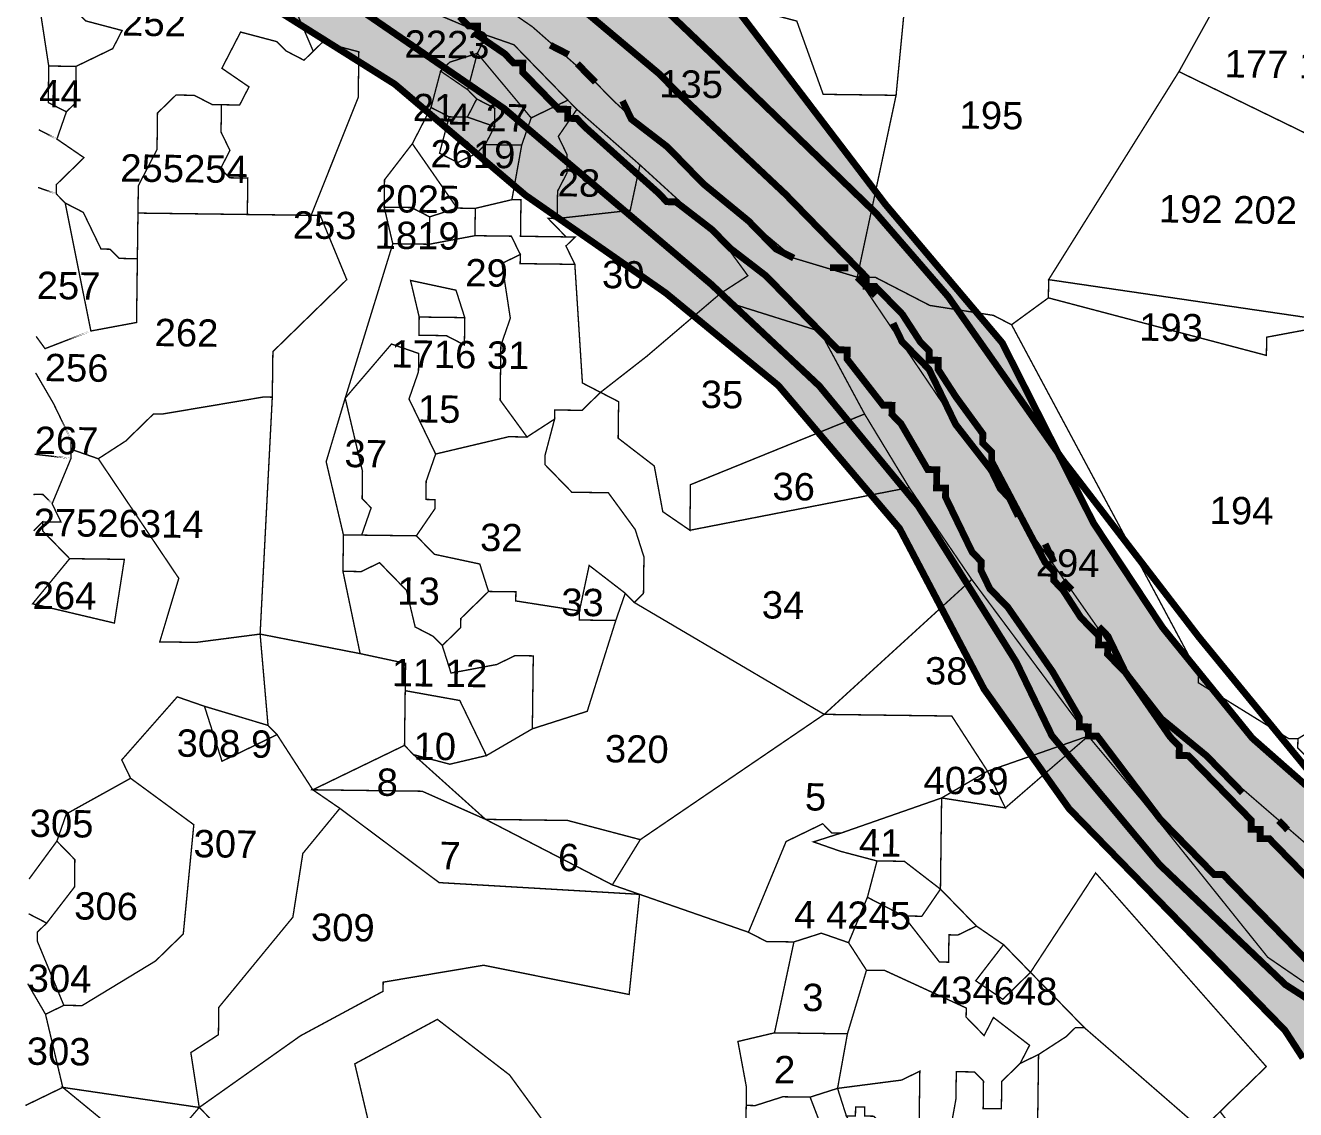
# Model space of a CAD drawing. Header units: metres. Extents: x 259278 to 277237, y 2171369 to 2185379.
# Drawn here: x 264258 to 264811, y 2183566 to 2184037 of the extents above; entities that cross this region are included whole.
import ezdxf

# ---------------------------------------------------------------- set-up
doc = ezdxf.new("R2010")
doc.units = ezdxf.units.M
doc.header["$MEASUREMENT"] = 0
for name, color, linetype in [('CRZ LINE FOR RIVER OR CREEK', 84, 'Continuous'), ('HAZARDS LINE', 1, 'Continuous'), ('HIGH TIDE LINE', 6, 'Continuous'), ('INTERTIDAL ZONE', 5, 'Continuous'), ('INTERTIDAL ZONE @ 1', 5, 'Continuous'), ('NDZ-200M FROM CRZ', 30, 'Continuous'), ('NDZ-200M FROM CRZ @ 1', 30, 'Continuous'), ('SURVEY NO.', 7, 'Continuous'), ('SURVEY PLOT BOUNDARY', 35, 'Continuous'), ('VILLAGE BOUNDARY', 212, 'Continuous')]:
    doc.layers.add(name, color=color, linetype=linetype)
doc.styles.add('PDF Arial', font='arial.ttf')
pattern_1 = [(359.254356, (257896.262, 2170850.366), (7.650617, 7.454035), [3.776483, -11.329448]), (89.254356, (257898.1256, 2170848.4536), (-7.454035, 7.650617), [3.776483, -11.329448])]

msp = doc.modelspace()

# ---------------------------------------------------------------- hatches: boundary and pattern name
at = {"layer": 'INTERTIDAL ZONE @ 1'}
h = msp.add_hatch(dxfattribs=at)
h.set_pattern_fill('CROSS', color=256, scale=1.189443, angle=-0.7456)
h.set_pattern_definition(pattern_1)
h.paths.add_polyline_path([(264380.98, 2184137.23), (264377.07, 2184141.25), (264298.51, 2184197.79), (264294.54, 2184197.84), (264290.63, 2184201.85), (264286.67, 2184201.9), (264267.05, 2184218.02), (264266.28, 2184158.55), (264270.19, 2184154.53), (264274.15, 2184154.48), (264278.07, 2184150.47), (264282.03, 2184150.41), (264281.98, 2184146.45), (264305.61, 2184134.25), (264313.49, 2184130.18), (264317.4, 2184126.16), (264360.64, 2184097.84), (264364.61, 2184097.79), (264368.52, 2184093.77), (264372.48, 2184093.72), (264415.68, 2184061.43), (264419.59, 2184057.42), (264423.55, 2184057.37), (264427.47, 2184053.35), (264447.13, 2184041.2), (264451.04, 2184037.18), (264455.01, 2184037.13), (264454.96, 2184033.16), (264466.75, 2184025.08), (264470.66, 2184021.06), (264474.62, 2184021.01), (264474.57, 2184017.05), (264490.22, 2184000.98), (264494.19, 2184000.93), (264494.13, 2183996.97), (264498.1, 2183996.91), (264502.01, 2183992.9), (264533.36, 2183964.73), (264537.28, 2183960.71), (264541.24, 2183960.66), (264556.94, 2183948.56), (264560.86, 2183944.55), (264564.77, 2183940.53), (264580.47, 2183928.43), (264584.38, 2183924.41), (264588.29, 2183920.4), (264607.86, 2183900.31), (264611.77, 2183896.3), (264615.73, 2183896.25), (264615.68, 2183892.28), (264631.28, 2183872.25), (264635.25, 2183872.2), (264635.19, 2183868.23), (264639.11, 2183864.22), (264650.74, 2183844.24), (264654.71, 2183844.19), (264654.6, 2183836.26), (264658.57, 2183836.21), (264658.51, 2183832.24), (264670.1, 2183808.3), (264674.01, 2183804.28), (264673.96, 2183800.32), (264677.82, 2183792.34), (264681.73, 2183788.32), (264685.64, 2183784.3), (264705.1, 2183756.29), (264716.74, 2183736.31), (264716.69, 2183732.35), (264720.65, 2183732.3), (264720.6, 2183728.33), (264724.56, 2183728.28), (264751.85, 2183692.23), (264767.5, 2183676.17), (264771.41, 2183672.15), (264775.32, 2183668.14), (264779.29, 2183668.08), (264791.03, 2183656.04), (264818.41, 2183627.92), (264822.38, 2183627.87), (264826.29, 2183623.85), (264834.12, 2183615.82), (264838.03, 2183611.8), (264841.99, 2183611.75), (264845.91, 2183607.74), (264849.87, 2183607.68), (264853.78, 2183603.67), (264865.67, 2183603.51), (264865.62, 2183599.55), (264869.59, 2183599.5), (264869.64, 2183603.46), (264873.6, 2183603.41), (264873.65, 2183607.37), (264877.62, 2183607.32), (264877.72, 2183615.25), (264881.74, 2183619.17), (264881.84, 2183627.1), (264877.88, 2183627.15), (264877.93, 2183631.11), (264873.96, 2183631.16), (264870.05, 2183635.18), (264866.14, 2183639.2), (264858.21, 2183639.3), (264830.72, 2183659.48), (264826.76, 2183659.54), (264822.84, 2183663.55), (264818.88, 2183663.6), (264811.05, 2183671.64), (264799.32, 2183683.69), (264795.35, 2183683.74), (264795.4, 2183687.7), (264791.44, 2183687.75), (264791.49, 2183691.72), (264768.02, 2183715.82), (264764.1, 2183719.83), (264760.14, 2183719.89), (264760.19, 2183723.85), (264756.28, 2183727.87), (264736.82, 2183755.88), (264732.91, 2183759.89), (264728.99, 2183763.91), (264729.04, 2183767.88), (264725.08, 2183767.93), (264725.13, 2183771.89), (264721.22, 2183775.91), (264717.31, 2183779.92), (264709.53, 2183791.92), (264705.62, 2183795.94), (264705.67, 2183799.9), (264701.76, 2183803.92), (264678.54, 2183847.84), (264678.59, 2183851.81), (264674.68, 2183855.82), (264674.73, 2183859.79), (264663.05, 2183875.8), (264655.27, 2183887.8), (264655.32, 2183891.77), (264651.36, 2183891.82), (264651.41, 2183895.78), (264647.5, 2183899.8), (264639.73, 2183911.8), (264627.99, 2183923.84), (264624.02, 2183923.9), (264624.08, 2183927.86), (264620.16, 2183931.88), (264588.86, 2183964.01), (264541.86, 2184008.24), (264537.95, 2184012.26), (264534.03, 2184016.27), (264490.89, 2184052.52), (264486.98, 2184056.54), (264487.03, 2184060.51), (264483.07, 2184060.56), (264451.66, 2184084.76), (264447.75, 2184088.78), (264443.84, 2184092.79), (264424.17, 2184104.94), (264420.26, 2184108.96)])
at = {"layer": 'NDZ-200M FROM CRZ @ 1'}
h = msp.add_hatch(dxfattribs=at)
h.set_pattern_fill('CROSS', color=256, scale=1.189443, angle=-0.7456)
h.set_pattern_definition(pattern_1)
h.paths.add_polyline_path([(264502.01, 2183992.9), (264498.1, 2183996.91), (264494.13, 2183996.97), (264494.19, 2184000.93), (264490.22, 2184000.98), (264474.57, 2184017.05), (264474.62, 2184021.01), (264470.66, 2184021.06), (264466.75, 2184025.08), (264454.96, 2184033.16), (264455.01, 2184037.13), (264451.04, 2184037.18), (264447.13, 2184041.2), (264427.47, 2184053.35), (264423.55, 2184057.37), (264419.59, 2184057.42), (264415.68, 2184061.43), (264372.48, 2184093.72), (264368.52, 2184093.77), (264364.61, 2184097.79), (264360.64, 2184097.84), (264317.4, 2184126.16), (264313.49, 2184130.18), (264305.61, 2184134.25), (264281.98, 2184146.45), (264282.03, 2184150.41), (264278.07, 2184150.47), (264274.15, 2184154.48), (264270.19, 2184154.53), (264266.28, 2184158.55), (264265.52, 2184100.64), (264287.2, 2184090.86), (264338.38, 2184062.44), (264419, 2184011.82), (264475.86, 2183963.5), (264536.76, 2183921.07), (264585.8, 2183880.77), (264638.51, 2183818.62), (264675.27, 2183748.75), (264712.26, 2183696.72), (264751.38, 2183656.55), (264774.86, 2183632.45), (264806.16, 2183600.32), (264813.93, 2183588.32), (264832.42, 2183576.53), (264867.24, 2183571.77), (264879.19, 2183575.58), (264893.32, 2183595.22), (264911.6, 2183628.69), (264907.84, 2183644.6), (264898.06, 2183654.64), (264846.83, 2183679.1), (264791.96, 2183727.4), (264752.93, 2183775.5), (264722.92, 2183820.89), (264683.18, 2183899.33), (264632.42, 2183959.48), (264562.13, 2184051.78), (264413.11, 2184168.54), (264267.9, 2184283.64), (264267.05, 2184218.02), (264286.67, 2184201.9), (264290.63, 2184201.85), (264294.54, 2184197.84), (264298.51, 2184197.79), (264377.07, 2184141.25), (264380.98, 2184137.23), (264420.26, 2184108.96), (264424.17, 2184104.94), (264443.84, 2184092.79), (264447.75, 2184088.78), (264451.66, 2184084.76), (264483.07, 2184060.56), (264487.03, 2184060.51), (264486.98, 2184056.54), (264490.89, 2184052.52), (264534.03, 2184016.27), (264537.95, 2184012.26), (264541.86, 2184008.24), (264588.86, 2183964.01), (264620.16, 2183931.88), (264624.08, 2183927.86), (264624.02, 2183923.9), (264627.99, 2183923.84), (264639.73, 2183911.8), (264647.5, 2183899.8), (264651.41, 2183895.78), (264651.36, 2183891.82), (264655.32, 2183891.77), (264655.27, 2183887.8), (264663.05, 2183875.8), (264674.73, 2183859.79), (264674.68, 2183855.82), (264678.59, 2183851.81), (264678.54, 2183847.84), (264701.76, 2183803.92), (264705.67, 2183799.9), (264705.62, 2183795.94), (264709.53, 2183791.92), (264717.31, 2183779.92), (264721.22, 2183775.91), (264725.13, 2183771.89), (264725.08, 2183767.93), (264729.04, 2183767.88), (264728.99, 2183763.91), (264732.91, 2183759.89), (264736.82, 2183755.88), (264756.28, 2183727.87), (264760.19, 2183723.85), (264760.14, 2183719.89), (264764.1, 2183719.83), (264768.02, 2183715.82), (264791.49, 2183691.72), (264791.44, 2183687.75), (264795.4, 2183687.7), (264795.35, 2183683.74), (264799.32, 2183683.69), (264811.05, 2183671.64), (264818.88, 2183663.6), (264822.84, 2183663.55), (264826.76, 2183659.54), (264830.72, 2183659.48), (264858.21, 2183639.3), (264866.14, 2183639.2), (264870.05, 2183635.18), (264873.96, 2183631.16), (264877.93, 2183631.11), (264877.88, 2183627.15), (264881.84, 2183627.1), (264881.74, 2183619.17), (264877.72, 2183615.25), (264877.62, 2183607.32), (264873.65, 2183607.37), (264873.6, 2183603.41), (264869.64, 2183603.46), (264869.59, 2183599.5), (264865.62, 2183599.55), (264865.67, 2183603.51), (264853.78, 2183603.67), (264849.87, 2183607.68), (264845.91, 2183607.74), (264841.99, 2183611.75), (264838.03, 2183611.8), (264834.12, 2183615.82), (264826.29, 2183623.85), (264822.38, 2183627.87), (264818.41, 2183627.92), (264791.03, 2183656.04), (264779.29, 2183668.08), (264775.32, 2183668.14), (264771.41, 2183672.15), (264767.5, 2183676.17), (264751.85, 2183692.23), (264724.56, 2183728.28), (264720.6, 2183728.33), (264720.65, 2183732.3), (264716.69, 2183732.35), (264716.74, 2183736.31), (264705.1, 2183756.29), (264685.64, 2183784.3), (264681.73, 2183788.32), (264677.82, 2183792.34), (264673.96, 2183800.32), (264674.01, 2183804.28), (264670.1, 2183808.3), (264658.51, 2183832.24), (264658.57, 2183836.21), (264654.6, 2183836.26), (264654.71, 2183844.19), (264650.74, 2183844.24), (264639.11, 2183864.22), (264635.19, 2183868.23), (264635.25, 2183872.2), (264631.28, 2183872.25), (264615.68, 2183892.28), (264615.73, 2183896.25), (264611.77, 2183896.3), (264607.86, 2183900.31), (264588.29, 2183920.4), (264584.38, 2183924.41), (264580.47, 2183928.43), (264564.77, 2183940.53), (264560.86, 2183944.55), (264556.94, 2183948.56), (264541.24, 2183960.66), (264537.28, 2183960.71), (264533.36, 2183964.73)])

# ---------------------------------------------------------------- linework, layer by layer
at = {"layer": 'CRZ LINE FOR RIVER OR CREEK', "ltscale": 0.05, "const_width": 2.97}
for points in [[(264267.9, 2184283.64), (264413.11, 2184168.54), (264562.13, 2184051.78), (264632.42, 2183959.48), (264683.18, 2183899.33), (264722.92, 2183820.89), (264752.93, 2183775.5), (264791.96, 2183727.4), (264846.83, 2183679.1)], [(264813.93, 2183588.32), (264806.16, 2183600.32), (264774.86, 2183632.45), (264751.38, 2183656.55), (264712.26, 2183696.72), (264675.27, 2183748.75), (264638.51, 2183818.62), (264585.8, 2183880.77), (264536.76, 2183921.07), (264475.86, 2183963.5), (264419, 2184011.82), (264338.38, 2184062.44), (264287.2, 2184090.86), (264265.52, 2184100.64)]]:
    msp.add_lwpolyline(points, dxfattribs=at)
at = {"layer": 'HAZARDS LINE', "lineweight": 18, "const_width": 2.97}
for points in [[(264831.18, 2183695.17), (264768.74, 2183771.32), (264710.26, 2183847.43), (264659.65, 2183919.47), (264628.4, 2183955.56), (264557.92, 2184023.89), (264503.1, 2184076.16), (264432.36, 2184124.66), (264322.34, 2184201.44), (264267.34, 2184240.32)], [(264265.91, 2184130.44), (264277.7, 2184122.71), (264348.54, 2184082.14), (264466.44, 2184001.29), (264556.63, 2183924.77), (264603.64, 2183880.54), (264646.57, 2183828.43), (264689.3, 2183760.46), (264704.74, 2183728.54), (264751.59, 2183672.41), (264806.42, 2183620.15), (264837.87, 2183599.91)]]:
    msp.add_lwpolyline(points, dxfattribs=at)
at = {"layer": 'HIGH TIDE LINE', "lineweight": 35, "const_width": 2.97}
for points in [[(264818.88, 2183663.6), (264811.05, 2183671.64), (264799.32, 2183683.69), (264795.35, 2183683.74), (264795.4, 2183687.7), (264791.44, 2183687.75), (264791.49, 2183691.72), (264768.02, 2183715.82), (264764.1, 2183719.83), (264760.14, 2183719.89), (264760.19, 2183723.85), (264756.28, 2183727.87), (264736.82, 2183755.88), (264732.91, 2183759.89), (264728.99, 2183763.91), (264729.04, 2183767.88), (264725.08, 2183767.93), (264725.13, 2183771.89), (264721.22, 2183775.91), (264717.31, 2183779.92), (264709.53, 2183791.92), (264705.62, 2183795.94), (264705.67, 2183799.9), (264701.76, 2183803.92), (264678.54, 2183847.84), (264678.59, 2183851.81), (264674.68, 2183855.82), (264674.73, 2183859.79), (264663.05, 2183875.8), (264655.27, 2183887.8), (264655.32, 2183891.77), (264651.36, 2183891.82), (264651.41, 2183895.78), (264647.5, 2183899.8), (264639.73, 2183911.8), (264627.99, 2183923.84), (264624.02, 2183923.9), (264624.08, 2183927.86), (264620.16, 2183931.88), (264588.86, 2183964.01), (264541.86, 2184008.24), (264537.95, 2184012.26), (264534.03, 2184016.27), (264490.89, 2184052.52)], [(264447.13, 2184041.2), (264451.04, 2184037.18), (264455.01, 2184037.13), (264454.96, 2184033.16), (264466.75, 2184025.08), (264470.66, 2184021.06), (264474.62, 2184021.01), (264474.57, 2184017.05), (264490.22, 2184000.98), (264494.19, 2184000.93), (264494.13, 2183996.97), (264498.1, 2183996.91), (264502.01, 2183992.9), (264533.36, 2183964.73), (264537.28, 2183960.71), (264541.24, 2183960.66), (264556.94, 2183948.56), (264560.86, 2183944.55), (264564.77, 2183940.53), (264580.47, 2183928.43), (264584.38, 2183924.41), (264588.29, 2183920.4), (264607.86, 2183900.31), (264611.77, 2183896.3), (264615.73, 2183896.25), (264615.68, 2183892.28), (264631.28, 2183872.25), (264635.25, 2183872.2), (264635.19, 2183868.23), (264639.11, 2183864.22), (264650.74, 2183844.24), (264654.71, 2183844.19), (264654.6, 2183836.26), (264658.57, 2183836.21), (264658.51, 2183832.24), (264670.1, 2183808.3), (264674.01, 2183804.28), (264673.96, 2183800.32), (264677.82, 2183792.34), (264681.73, 2183788.32), (264685.64, 2183784.3), (264705.1, 2183756.29), (264716.74, 2183736.31), (264716.69, 2183732.35), (264720.65, 2183732.3), (264720.6, 2183728.33), (264724.56, 2183728.28), (264751.85, 2183692.23), (264767.5, 2183676.17), (264771.41, 2183672.15), (264775.32, 2183668.14), (264779.29, 2183668.08), (264791.03, 2183656.04), (264818.41, 2183627.92)]]:
    msp.add_lwpolyline(points, dxfattribs=at)
at = {"layer": 'INTERTIDAL ZONE', "const_width": 2.97, "flags": 128}
for points in [[(264818.88, 2183663.6), (264811.05, 2183671.64), (264799.32, 2183683.69), (264795.35, 2183683.74), (264795.4, 2183687.7), (264791.44, 2183687.75), (264791.49, 2183691.72), (264768.02, 2183715.82), (264764.1, 2183719.83), (264760.14, 2183719.89), (264760.19, 2183723.85), (264756.28, 2183727.87), (264736.82, 2183755.88), (264732.91, 2183759.89), (264728.99, 2183763.91), (264729.04, 2183767.88), (264725.08, 2183767.93), (264725.13, 2183771.89), (264721.22, 2183775.91), (264717.31, 2183779.92), (264709.53, 2183791.92), (264705.62, 2183795.94), (264705.67, 2183799.9), (264701.76, 2183803.92), (264678.54, 2183847.84), (264678.59, 2183851.81), (264674.68, 2183855.82), (264674.73, 2183859.79), (264663.05, 2183875.8), (264655.27, 2183887.8), (264655.32, 2183891.77), (264651.36, 2183891.82), (264651.41, 2183895.78), (264647.5, 2183899.8), (264639.73, 2183911.8), (264627.99, 2183923.84), (264624.02, 2183923.9), (264624.08, 2183927.86), (264620.16, 2183931.88), (264588.86, 2183964.01), (264541.86, 2184008.24), (264537.95, 2184012.26), (264534.03, 2184016.27), (264490.89, 2184052.52)], [(264447.13, 2184041.2), (264451.04, 2184037.18), (264455.01, 2184037.13), (264454.96, 2184033.16), (264466.75, 2184025.08), (264470.66, 2184021.06), (264474.62, 2184021.01), (264474.57, 2184017.05), (264490.22, 2184000.98), (264494.19, 2184000.93), (264494.13, 2183996.97), (264498.1, 2183996.91), (264502.01, 2183992.9), (264533.36, 2183964.73), (264537.28, 2183960.71), (264541.24, 2183960.66), (264556.94, 2183948.56), (264560.86, 2183944.55), (264564.77, 2183940.53), (264580.47, 2183928.43), (264584.38, 2183924.41), (264588.29, 2183920.4), (264607.86, 2183900.31), (264611.77, 2183896.3), (264615.73, 2183896.25), (264615.68, 2183892.28), (264631.28, 2183872.25), (264635.25, 2183872.2), (264635.19, 2183868.23), (264639.11, 2183864.22), (264650.74, 2183844.24), (264654.71, 2183844.19), (264654.6, 2183836.26), (264658.57, 2183836.21), (264658.51, 2183832.24), (264670.1, 2183808.3), (264674.01, 2183804.28), (264673.96, 2183800.32), (264677.82, 2183792.34), (264681.73, 2183788.32), (264685.64, 2183784.3), (264705.1, 2183756.29), (264716.74, 2183736.31), (264716.69, 2183732.35), (264720.65, 2183732.3), (264720.6, 2183728.33), (264724.56, 2183728.28), (264751.85, 2183692.23), (264767.5, 2183676.17), (264771.41, 2183672.15), (264775.32, 2183668.14), (264779.29, 2183668.08), (264791.03, 2183656.04), (264818.41, 2183627.92)]]:
    msp.add_lwpolyline(points, dxfattribs=at)
at = {"layer": 'NDZ-200M FROM CRZ', "const_width": 2.97, "flags": 128}
for points in [[(264338.38, 2184062.44), (264419, 2184011.82), (264475.86, 2183963.5), (264536.76, 2183921.07), (264585.8, 2183880.77), (264638.51, 2183818.62), (264675.27, 2183748.75), (264712.26, 2183696.72), (264751.38, 2183656.55), (264774.86, 2183632.45), (264806.16, 2183600.32), (264813.93, 2183588.32)], [(264490.89, 2184052.52), (264534.03, 2184016.27), (264537.95, 2184012.26), (264541.86, 2184008.24), (264588.86, 2183964.01), (264620.16, 2183931.88), (264624.08, 2183927.86), (264624.02, 2183923.9), (264627.99, 2183923.84), (264639.73, 2183911.8), (264647.5, 2183899.8), (264651.41, 2183895.78), (264651.36, 2183891.82), (264655.32, 2183891.77), (264655.27, 2183887.8), (264663.05, 2183875.8), (264674.73, 2183859.79), (264674.68, 2183855.82), (264678.59, 2183851.81), (264678.54, 2183847.84), (264701.76, 2183803.92), (264705.67, 2183799.9), (264705.62, 2183795.94), (264709.53, 2183791.92), (264717.31, 2183779.92), (264721.22, 2183775.91), (264725.13, 2183771.89), (264725.08, 2183767.93), (264729.04, 2183767.88), (264728.99, 2183763.91), (264732.91, 2183759.89), (264736.82, 2183755.88), (264756.28, 2183727.87), (264760.19, 2183723.85), (264760.14, 2183719.89), (264764.1, 2183719.83), (264768.02, 2183715.82), (264791.49, 2183691.72), (264791.44, 2183687.75), (264795.4, 2183687.7), (264795.35, 2183683.74), (264799.32, 2183683.69), (264811.05, 2183671.64), (264818.88, 2183663.6)], [(264846.83, 2183679.1), (264791.96, 2183727.4), (264752.93, 2183775.5), (264722.92, 2183820.89), (264683.18, 2183899.33), (264632.42, 2183959.48), (264562.13, 2184051.78)], [(264818.41, 2183627.92), (264791.03, 2183656.04), (264779.29, 2183668.08), (264775.32, 2183668.14), (264771.41, 2183672.15), (264767.5, 2183676.17), (264751.85, 2183692.23), (264724.56, 2183728.28), (264720.6, 2183728.33), (264720.65, 2183732.3), (264716.69, 2183732.35), (264716.74, 2183736.31), (264705.1, 2183756.29), (264685.64, 2183784.3), (264681.73, 2183788.32), (264677.82, 2183792.34), (264673.96, 2183800.32), (264674.01, 2183804.28), (264670.1, 2183808.3), (264658.51, 2183832.24), (264658.57, 2183836.21), (264654.6, 2183836.26), (264654.71, 2183844.19), (264650.74, 2183844.24), (264639.11, 2183864.22), (264635.19, 2183868.23), (264635.25, 2183872.2), (264631.28, 2183872.25), (264615.68, 2183892.28), (264615.73, 2183896.25), (264611.77, 2183896.3), (264607.86, 2183900.31), (264588.29, 2183920.4), (264584.38, 2183924.41), (264580.47, 2183928.43), (264564.77, 2183940.53), (264560.86, 2183944.55), (264556.94, 2183948.56), (264541.24, 2183960.66), (264537.28, 2183960.71), (264533.36, 2183964.73), (264502.01, 2183992.9), (264498.1, 2183996.91), (264494.13, 2183996.97), (264494.19, 2184000.93), (264490.22, 2184000.98), (264474.57, 2184017.05), (264474.62, 2184021.01), (264470.66, 2184021.06), (264466.75, 2184025.08), (264454.96, 2184033.16), (264455.01, 2184037.13), (264451.04, 2184037.18), (264447.13, 2184041.2)]]:
    msp.add_lwpolyline(points, dxfattribs=at)
at = {"layer": 'SURVEY PLOT BOUNDARY', "lineweight": 18, "const_width": 0.595}
for points in [[(264674.12, 2184117.55), (264673.66, 2184081.87), (264677.62, 2184081.82), (264641.58, 2184054.53), (264637, 2184007), (264605.29, 2184007.42), (264593.81, 2184039.29), (264578, 2184043.46), (264570.54, 2184079.25), (264542.99, 2184095.47), (264570.9, 2184107), (264574.91, 2184110.91), (264674.17, 2184121.52)], [(264637, 2184007), (264620.11, 2183927.91), (264592.47, 2183936.2), (264549.32, 2183972.45), (264514.06, 2184004.64), (264506.23, 2184012.67), (264478.79, 2184036.82), (264467, 2184044.9), (264522.55, 2184048.15), (264487.24, 2184076.36), (264499.18, 2184080.17), (264507.16, 2184084.04), (264542.99, 2184095.47), (264570.54, 2184079.25), (264578, 2184043.46), (264593.81, 2184039.29), (264605.29, 2184007.42)], [(264831.81, 2184048.09), (264847.1, 2184004.27), (264894.77, 2184011.58), (264894.26, 2183971.93), (264854.57, 2183968.48), (264850.76, 2183980.43), (264830.94, 2183980.69), (264827.02, 2183984.7), (264760.04, 2184017.3), (264788.46, 2184068.48), (264812.3, 2184072.13), (264819.97, 2184052.21)], [(264280.33, 2184019.58), (264272.4, 2184019.68), (264268.43, 2184019.73), (264264.78, 2184043.57), (264276.72, 2184047.38), (264284.55, 2184039.35), (264300.35, 2184035.18), (264296.29, 2184027.3)], [(264383.5, 2184026.16), (264387.51, 2184030.08), (264403.32, 2184025.91), (264403.06, 2184006.08), (264382.57, 2183954.8), (264386.53, 2183954.75), (264354.82, 2183955.16), (264355.03, 2183971.02), (264351.06, 2183971.07), (264347.1, 2183971.12), (264343.19, 2183975.14), (264347.25, 2183983.02), (264343.39, 2183991), (264343.55, 2184002.89), (264351.48, 2184002.79), (264355.54, 2184010.67), (264343.75, 2184018.75), (264351.89, 2184034.51), (264367.69, 2184030.33), (264371.61, 2184026.32), (264379.48, 2184022.25)], [(264494.24, 2184004.89), (264478.28, 2183997.17), (264454.85, 2184025.23), (264458.92, 2184033.11), (264470.76, 2184028.99)], [(264478.28, 2183997.17), (264474.16, 2183985.33), (264458.3, 2183985.54), (264462.37, 2183993.41), (264462.47, 2184001.34), (264454.6, 2184005.41), (264450.68, 2184009.43), (264454.85, 2184025.23)], [(264450.68, 2184009.43), (264438.89, 2184017.51), (264442.91, 2184021.42), (264454.85, 2184025.23)], [(264280.33, 2184019.58), (264280.12, 2184003.72), (264276.11, 2183999.8), (264268.23, 2184003.87), (264268.43, 2184019.73), (264272.4, 2184019.68)], [(264450.68, 2184009.43), (264454.6, 2184005.41), (264450.53, 2183997.53), (264442.6, 2183997.64), (264434.72, 2184001.7), (264438.89, 2184017.51)], [(264827.02, 2183984.7), (264814.82, 2183961.07), (264814.72, 2183953.14), (264834.49, 2183948.92), (264830.11, 2183917.25), (264822.08, 2183909.42), (264703.36, 2183926.83), (264760.04, 2184017.3)], [(264343.55, 2184002.89), (264343.39, 2183991), (264347.25, 2183983.02), (264343.19, 2183975.14), (264347.1, 2183971.12), (264351.06, 2183971.07), (264355.03, 2183971.02), (264354.82, 2183955.16), (264307.25, 2183955.78), (264307.41, 2183967.67), (264315.54, 2183983.43), (264315.75, 2183999.29), (264323.78, 2184007.11), (264331.71, 2184007.01), (264339.58, 2184002.94)], [(264462.37, 2183993.41), (264450.53, 2183997.53), (264454.6, 2184005.41), (264462.47, 2184001.34)], [(264498.15, 2184000.88), (264490.07, 2183989.09), (264493.93, 2183981.11), (264493.83, 2183973.18), (264489.76, 2183965.3), (264489.6, 2183953.4), (264485.64, 2183953.46), (264493.46, 2183945.42), (264485.54, 2183945.53), (264481.57, 2183945.58), (264477.61, 2183945.63), (264473.64, 2183945.68), (264473.75, 2183953.61), (264473.85, 2183961.54), (264469.89, 2183961.59), (264474.16, 2183985.33), (264478.28, 2183997.17), (264494.24, 2184004.89)], [(264442.6, 2183997.64), (264438.43, 2183981.83), (264446.31, 2183977.76), (264454.29, 2183981.62), (264458.3, 2183985.54), (264474.16, 2183985.33), (264469.89, 2183961.59), (264453.98, 2183957.83), (264446.05, 2183957.94), (264426.59, 2183985.95), (264434.72, 2184001.7)], [(264525.59, 2183976.73), (264521.37, 2183956.96), (264489.6, 2183953.4), (264489.76, 2183965.3), (264493.83, 2183973.18), (264493.93, 2183981.11), (264490.07, 2183989.09), (264498.15, 2184000.88)], [(264458.3, 2183985.54), (264454.29, 2183981.62), (264446.31, 2183977.76), (264438.43, 2183981.83), (264442.6, 2183997.64), (264450.53, 2183997.53), (264462.37, 2183993.41)], [(264271.99, 2183987.96), (264264.11, 2183992.03)], [(264446.05, 2183957.94), (264434.1, 2183954.13), (264426.23, 2183958.19), (264414.34, 2183958.35), (264414.49, 2183970.24), (264426.59, 2183985.95)], [(264560.55, 2183920.76), (264528.47, 2183893.42), (264508.44, 2183877.81), (264500.57, 2183881.88), (264497.27, 2183933.48), (264493.41, 2183941.46), (264497.43, 2183945.37), (264493.46, 2183945.42), (264485.64, 2183953.46), (264489.6, 2183953.4), (264521.37, 2183956.96), (264525.59, 2183976.73), (264560.86, 2183944.55), (264572.54, 2183928.53)], [(264271.68, 2183964.17), (264263.78, 2183966.92)], [(264286.76, 2183904.49), (264275.59, 2183960.15), (264283.47, 2183956.09), (264291.19, 2183940.12), (264295.15, 2183940.07), (264299.06, 2183936.06), (264303.03, 2183936), (264306.99, 2183935.95), (264306.63, 2183908.2)], [(264453.82, 2183945.94), (264453.98, 2183957.83), (264469.89, 2183961.59), (264473.85, 2183961.54), (264473.75, 2183953.61), (264473.64, 2183945.68), (264477.61, 2183945.63), (264481.57, 2183945.58), (264485.54, 2183945.53), (264493.46, 2183945.42), (264497.43, 2183945.37), (264493.41, 2183941.46), (264497.27, 2183933.48), (264473.49, 2183933.79), (264473.54, 2183937.75), (264469.68, 2183945.73)], [(264434.1, 2183954.13), (264433.95, 2183942.23), (264418.09, 2183942.44), (264414.34, 2183958.35), (264426.23, 2183958.19)], [(264453.82, 2183945.94), (264433.95, 2183942.23), (264434.1, 2183954.13), (264446.05, 2183957.94), (264453.98, 2183957.83)], [(264473.54, 2183937.75), (264465.56, 2183933.89), (264469.21, 2183910.05), (264465.1, 2183898.21), (264464.79, 2183874.42), (264476.47, 2183858.4), (264468.54, 2183858.51), (264436.73, 2183850.99), (264425.14, 2183874.93), (264429.26, 2183886.78), (264429.37, 2183894.71), (264417.53, 2183898.83), (264397.39, 2183875.29), (264418.09, 2183942.44), (264433.95, 2183942.23), (264453.82, 2183945.94), (264469.68, 2183945.73)], [(264508.44, 2183877.81), (264504.43, 2183873.9), (264500.41, 2183869.99), (264488.52, 2183870.14), (264488.47, 2183866.18), (264476.47, 2183858.4), (264464.79, 2183874.42), (264465.1, 2183898.21), (264469.21, 2183910.05), (264465.56, 2183933.89), (264473.54, 2183937.75), (264473.49, 2183933.79), (264497.27, 2183933.48), (264500.57, 2183881.88)], [(264429.57, 2183910.57), (264429.47, 2183902.64), (264441.36, 2183902.48), (264449.24, 2183898.41), (264449.34, 2183906.34), (264449.39, 2183910.31), (264445.58, 2183922.25), (264425.81, 2183926.48)], [(264449.39, 2183910.31), (264429.57, 2183910.57), (264425.81, 2183926.48), (264445.58, 2183922.25)], [(264687.24, 2183907.21), (264768.53, 2183755.47), (264768.48, 2183751.5), (264807.81, 2183727.2), (264811.78, 2183727.14), (264811.72, 2183723.18), (264827.37, 2183707.11), (264835.1, 2183691.15), (264826.91, 2183671.43), (264752.42, 2183735.85), (264682.35, 2183835.9), (264620.11, 2183927.91), (264628.04, 2183927.81), (264651.67, 2183915.61), (264679.37, 2183911.28)], [(264822.08, 2183909.42), (264818.06, 2183905.51), (264798.19, 2183901.8), (264798.09, 2183893.87), (264703.26, 2183918.9), (264703.36, 2183926.83)], [(264623.3, 2183868.39), (264547.57, 2183837.65), (264547.31, 2183817.83), (264535.52, 2183825.91), (264531.82, 2183845.79), (264516.11, 2183857.89), (264516.32, 2183873.75), (264508.44, 2183877.81), (264528.47, 2183893.42), (264560.55, 2183920.76), (264564.46, 2183916.74), (264603.94, 2183904.33)], [(264687.24, 2183907.21), (264703.26, 2183918.9), (264798.09, 2183893.87), (264798.19, 2183901.8), (264818.06, 2183905.51), (264849.47, 2183881.31), (264881.02, 2183869), (264860.58, 2183821.68), (264848.38, 2183798.05), (264855.74, 2183754.33), (264811.78, 2183727.14), (264807.81, 2183727.2), (264768.48, 2183751.5), (264768.53, 2183755.47)], [(264449.39, 2183910.31), (264449.34, 2183906.34), (264449.24, 2183898.41), (264441.36, 2183902.48), (264429.47, 2183902.64), (264429.57, 2183910.57)], [(264286.76, 2183904.49), (264266.84, 2183896.82), (264262.94, 2183902.16), (264266.84, 2183896.82)], [(264436.73, 2183850.99), (264432.61, 2183839.15), (264432.56, 2183835.18), (264432.5, 2183831.22), (264436.47, 2183831.17), (264436.42, 2183827.2), (264428.33, 2183815.41), (264404.55, 2183815.72), (264408.67, 2183827.56), (264404.76, 2183831.58), (264404.91, 2183843.47), (264397.39, 2183875.29), (264417.53, 2183898.83), (264429.37, 2183894.71), (264429.26, 2183886.78), (264425.14, 2183874.93)], [(264278.21, 2183857.02), (264270.49, 2183872.98), (264262.73, 2183886.3), (264270.49, 2183872.98)], [(264547.31, 2183817.83), (264642.71, 2183836.41), (264669.94, 2183796.4), (264605.74, 2183737.76), (264523.11, 2183786.42), (264527.13, 2183790.33), (264527.18, 2183794.3), (264527.23, 2183798.26), (264527.34, 2183806.19), (264523.53, 2183818.14), (264511.84, 2183834.15), (264495.98, 2183834.36), (264488.16, 2183842.39), (264484.25, 2183846.41), (264484.3, 2183850.37), (264488.47, 2183866.18), (264488.52, 2183870.14), (264500.41, 2183869.99), (264504.43, 2183873.9), (264508.44, 2183877.81), (264516.32, 2183873.75), (264516.11, 2183857.89), (264531.82, 2183845.79), (264535.52, 2183825.91)], [(264360.38, 2183772.67), (264332.57, 2183769.07), (264316.72, 2183769.28), (264325.01, 2183796.93), (264290, 2183848.93), (264302, 2183856.71), (264314.04, 2183868.45), (264318.01, 2183868.4), (264361.72, 2183875.76), (264365.68, 2183875.71)], [(264404.55, 2183815.72), (264396.62, 2183815.82), (264389.11, 2183847.64), (264397.39, 2183875.29), (264404.91, 2183843.47), (264404.76, 2183831.58), (264408.67, 2183827.56)], [(264523.11, 2183786.42), (264519.2, 2183790.43), (264503.5, 2183802.54), (264499.28, 2183782.76), (264471.58, 2183787.09), (264471.63, 2183791.05), (264459.74, 2183791.21), (264455.93, 2183803.15), (264436.16, 2183807.38), (264428.33, 2183815.41), (264436.42, 2183827.2), (264436.47, 2183831.17), (264432.5, 2183831.22), (264432.56, 2183835.18), (264432.61, 2183839.15), (264436.73, 2183850.99), (264468.54, 2183858.51), (264476.47, 2183858.4), (264488.47, 2183866.18), (264484.3, 2183850.37), (264484.25, 2183846.41), (264488.16, 2183842.39), (264495.98, 2183834.36), (264511.84, 2183834.15), (264523.53, 2183818.14), (264527.34, 2183806.19), (264527.23, 2183798.26), (264527.18, 2183794.3), (264527.13, 2183790.33)], [(264642.71, 2183836.41), (264547.31, 2183817.83), (264547.57, 2183837.65), (264623.3, 2183868.39)], [(264278.11, 2183849.09), (264262.27, 2183850.88)], [(264269.92, 2183829.37), (264266.01, 2183833.38), (264262.05, 2183833.44), (264266.01, 2183833.38)], [(264428.33, 2183815.41), (264436.16, 2183807.38), (264455.93, 2183803.15), (264459.74, 2183791.21), (264455.72, 2183787.29), (264447.69, 2183779.47), (264447.64, 2183775.5), (264443.62, 2183771.59), (264439.61, 2183767.68), (264435.7, 2183771.69), (264427.82, 2183775.76), (264424.06, 2183791.67), (264412.32, 2183803.72), (264404.34, 2183799.86), (264396.41, 2183799.96), (264396.62, 2183815.82), (264404.55, 2183815.72)], [(264261.43, 2183785.86), (264277.54, 2183805.48), (264301.33, 2183805.17), (264297, 2183777.46)], [(264439.61, 2183767.68), (264443.42, 2183755.73), (264463.29, 2183759.44), (264471.27, 2183763.3), (264479.2, 2183763.2), (264478.79, 2183731.48), (264458.81, 2183719.84), (264447.23, 2183743.79), (264423.49, 2183748.06), (264423.65, 2183759.95), (264403.88, 2183764.18), (264396.41, 2183799.96), (264404.34, 2183799.86), (264412.32, 2183803.72), (264424.06, 2183791.67), (264427.82, 2183775.76), (264435.7, 2183771.69)], [(264515.08, 2183778.59), (264499.23, 2183778.8), (264499.28, 2183782.76), (264503.5, 2183802.54), (264519.2, 2183790.43)], [(264720.6, 2183728.33), (264676.79, 2183713.04), (264661.24, 2183737.03), (264605.74, 2183737.76), (264669.94, 2183796.4)], [(264523.11, 2183786.42), (264605.74, 2183737.76), (264525.74, 2183683.28), (264494.13, 2183691.62), (264458.45, 2183692.09), (264427.1, 2183720.25), (264442.9, 2183716.08), (264458.81, 2183719.84), (264478.79, 2183731.48), (264502.67, 2183739.1), (264515.08, 2183778.59), (264519.2, 2183790.43)], [(264439.61, 2183767.68), (264443.62, 2183771.59), (264447.64, 2183775.5), (264447.69, 2183779.47), (264455.72, 2183787.29), (264459.74, 2183791.21), (264471.63, 2183791.05), (264471.58, 2183787.09), (264499.28, 2183782.76), (264499.23, 2183778.8), (264515.08, 2183778.59), (264502.67, 2183739.1), (264478.79, 2183731.48), (264479.2, 2183763.2), (264471.27, 2183763.3), (264463.29, 2183759.44), (264443.42, 2183755.73)], [(264403.88, 2183764.18), (264423.65, 2183759.95), (264423.49, 2183748.06), (264423.18, 2183724.27), (264383.28, 2183704.96), (264367.74, 2183728.96), (264363.82, 2183732.97), (264360.38, 2183772.67)], [(264336.18, 2183741.27), (264343.8, 2183717.37), (264367.74, 2183728.96), (264383.28, 2183704.96), (264395.07, 2183696.88), (264378.96, 2183677.26), (264374.63, 2183649.56), (264342.4, 2183610.32), (264342.25, 2183598.43), (264330.25, 2183590.65), (264333.91, 2183566.81), (264274.55, 2183575.52), (264267.03, 2183607.34), (264275.01, 2183611.2), (264282.94, 2183611.1), (264314.91, 2183630.51), (264326.96, 2183642.25), (264331.54, 2183689.77), (264304.05, 2183709.96), (264300.19, 2183717.94), (264324.34, 2183745.38)], [(264458.81, 2183719.84), (264442.9, 2183716.08), (264427.1, 2183720.25), (264423.18, 2183724.27), (264423.49, 2183748.06), (264447.23, 2183743.79)], [(264363.82, 2183732.97), (264367.74, 2183728.96), (264343.8, 2183717.37), (264336.18, 2183741.27)], [(264676.79, 2183713.04), (264656.81, 2183701.4), (264613, 2183686.11), (264609.04, 2183686.16), (264605.12, 2183690.18), (264589.16, 2183682.46), (264572.79, 2183643.01), (264525.43, 2183659.49), (264513.59, 2183663.61), (264525.74, 2183683.28), (264605.74, 2183737.76), (264661.24, 2183737.03)], [(264997.67, 2183387.66), (264946.6, 2183424.01), (264895.48, 2183456.4), (264836.53, 2183496.82), (264824.74, 2183504.91), (264820.83, 2183508.93), (264777.95, 2183565), (264798.03, 2183584.57), (264723.79, 2183668.81), (264695.47, 2183625.56), (264683.74, 2183637.6), (264671.95, 2183645.69), (264656.3, 2183661.75), (264656.81, 2183701.4), (264684.51, 2183697.08), (264720.6, 2183728.33), (264744.02, 2183700.27), (264798.65, 2183632.14), (264834.01, 2183607.89), (264849.82, 2183603.72), (265043.6, 2183565.51), (265070.93, 2183533.43), (265053.63, 2183422.62)], [(264720.6, 2183728.33), (264684.51, 2183697.08), (264676.79, 2183713.04)], [(264458.45, 2183692.09), (264430.85, 2183704.34), (264383.28, 2183704.96), (264423.18, 2183724.27), (264427.1, 2183720.25)], [(264684.51, 2183697.08), (264656.81, 2183701.4), (264676.79, 2183713.04)], [(264275.01, 2183611.2), (264263.48, 2183639.11), (264263.53, 2183643.07), (264267.55, 2183646.99), (264279.65, 2183662.69), (264279.75, 2183670.62), (264279.8, 2183674.59), (264271.98, 2183682.62), (264276.1, 2183694.46), (264304.05, 2183709.96), (264331.54, 2183689.77), (264326.96, 2183642.25), (264314.91, 2183630.51), (264282.94, 2183611.1)], [(264458.45, 2183692.09), (264513.59, 2183663.61), (264525.43, 2183659.49), (264438.27, 2183664.59), (264395.07, 2183696.88), (264383.28, 2183704.96), (264430.85, 2183704.34)], [(264656.81, 2183701.4), (264656.3, 2183661.75), (264640.59, 2183673.86), (264628.7, 2183674.01), (264612.9, 2183678.18), (264601.06, 2183682.3), (264613, 2183686.11)], [(264525.43, 2183659.49), (264520.89, 2183615.93), (264457.62, 2183628.65), (264413.91, 2183621.29), (264413.86, 2183617.32), (264377.93, 2183597.96), (264333.91, 2183566.81), (264330.25, 2183590.65), (264342.25, 2183598.43), (264342.4, 2183610.32), (264374.63, 2183649.56), (264378.96, 2183677.26), (264395.07, 2183696.88), (264438.27, 2183664.59)], [(264513.59, 2183663.61), (264458.45, 2183692.09), (264494.13, 2183691.62), (264525.74, 2183683.28)], [(264628.7, 2183674.01), (264624.53, 2183658.2), (264616.34, 2183638.48), (264604.5, 2183642.6), (264592.56, 2183638.79), (264580.67, 2183638.95), (264572.79, 2183643.01), (264589.16, 2183682.46), (264605.12, 2183690.18), (264609.04, 2183686.16), (264613, 2183686.11), (264601.06, 2183682.3), (264612.9, 2183678.18)], [(264656.3, 2183661.75), (264648.21, 2183649.96), (264640.28, 2183650.07), (264624.53, 2183658.2), (264628.7, 2183674.01), (264640.59, 2183673.86)], [(264777.95, 2183565), (264769.92, 2183557.17), (264718.95, 2183601.46), (264695.47, 2183625.56), (264723.79, 2183668.81), (264798.03, 2183584.57)], [(264640.28, 2183650.07), (264648.21, 2183649.96), (264656.3, 2183661.75), (264671.95, 2183645.69), (264663.97, 2183641.83), (264660, 2183641.88), (264659.85, 2183629.98), (264655.88, 2183630.04)], [(264671.95, 2183645.69), (264683.74, 2183637.6), (264671.64, 2183621.9), (264683.43, 2183613.82), (264695.47, 2183625.56), (264718.95, 2183601.46), (264714.98, 2183601.51), (264710.97, 2183597.6), (264698.97, 2183589.82), (264690.99, 2183585.96), (264695.06, 2183593.84), (264679.36, 2183605.94), (264675.29, 2183598.06), (264671.38, 2183602.08), (264667.47, 2183606.09), (264667.52, 2183610.06), (264632.05, 2183626.38), (264624.12, 2183626.48), (264616.34, 2183638.48), (264624.53, 2183658.2), (264640.28, 2183650.07), (264655.88, 2183630.04), (264659.85, 2183629.98), (264660, 2183641.88), (264663.97, 2183641.83)], [(264624.12, 2183626.48), (264615.83, 2183598.83), (264584.12, 2183599.25), (264592.56, 2183638.79), (264604.5, 2183642.6), (264616.34, 2183638.48)], [(264695.47, 2183625.56), (264683.43, 2183613.82), (264671.64, 2183621.9), (264683.74, 2183637.6)], [(264444.13, 2183505.9), (264377.1, 2183534.53), (264409.07, 2183553.94), (264401.56, 2183585.76), (264437.49, 2183605.12), (264468.9, 2183580.92), (264492.27, 2183548.89), (264472.45, 2183549.15), (264440.37, 2183521.81)], [(264698.35, 2183542.24), (264698.97, 2183589.82), (264710.97, 2183597.6), (264714.98, 2183601.51), (264718.95, 2183601.46), (264769.92, 2183557.17), (264797.25, 2183525.09), (264801.22, 2183525.04), (264726, 2183533.95), (264698.3, 2183538.28)], [(264615.83, 2183598.83), (264611.55, 2183575.1), (264599.61, 2183571.29), (264595.65, 2183571.34), (264587.72, 2183571.44), (264575.77, 2183567.63), (264571.81, 2183567.68), (264571.91, 2183575.61), (264568.21, 2183595.49), (264584.12, 2183599.25)], [(264698.35, 2183542.24), (264690.48, 2183546.31), (264674.52, 2183538.59), (264670.71, 2183550.53), (264658.76, 2183546.72), (264663.04, 2183570.46), (264663.19, 2183582.36), (264667.16, 2183582.3), (264671.12, 2183582.25), (264675.03, 2183578.24), (264674.88, 2183566.34), (264682.81, 2183566.24), (264682.86, 2183570.2), (264682.96, 2183578.13), (264690.99, 2183585.96), (264698.97, 2183589.82)], [(264646.97, 2183554.81), (264631.17, 2183558.98), (264627.26, 2183563), (264623.29, 2183563.05), (264623.34, 2183567.01), (264619.38, 2183567.06), (264619.33, 2183563.1), (264615.36, 2183563.15), (264611.55, 2183575.1), (264639.36, 2183578.7), (264647.34, 2183582.56)], [(264333.91, 2183566.81), (264313.78, 2183543.28), (264274.55, 2183575.52)], [(264614.9, 2183527.47), (264610.99, 2183531.48), (264611.04, 2183535.45), (264607.28, 2183551.36), (264599.61, 2183571.29), (264611.55, 2183575.1), (264615.36, 2183563.15), (264627, 2183543.17), (264626.95, 2183539.21)], [(264607.28, 2183551.36), (264595.23, 2183539.62), (264599.04, 2183527.67), (264571.55, 2183547.86), (264571.81, 2183567.68), (264575.77, 2183567.63), (264587.72, 2183571.44), (264595.65, 2183571.34), (264599.61, 2183571.29)], [(264646.97, 2183554.81), (264646.77, 2183538.95), (264646.72, 2183534.98), (264654.59, 2183530.92), (264654.49, 2183522.99), (264654.44, 2183519.02), (264646.46, 2183515.16), (264638.63, 2183523.19), (264630.65, 2183519.33), (264630.55, 2183511.4), (264626.53, 2183507.49), (264610.88, 2183523.55), (264614.9, 2183527.47), (264626.95, 2183539.21), (264627, 2183543.17), (264615.36, 2183563.15), (264619.33, 2183563.1), (264619.38, 2183567.06), (264623.34, 2183567.01), (264623.29, 2183563.05), (264627.26, 2183563), (264631.17, 2183558.98)]]:
    msp.add_lwpolyline(points, close=True, dxfattribs=at)
for points in [[(264372.17, 2184069.93), (264458.92, 2184033.11), (264454.85, 2184025.23), (264442.91, 2184021.42), (264438.89, 2184017.51), (264434.72, 2184001.7), (264426.59, 2183985.95), (264414.49, 2183970.24), (264414.34, 2183958.35), (264418.09, 2183942.44), (264397.39, 2183875.29), (264389.11, 2183847.64), (264396.62, 2183815.82), (264396.41, 2183799.96), (264403.88, 2183764.18), (264360.38, 2183772.67), (264365.68, 2183875.71), (264365.94, 2183895.53), (264398.07, 2183926.84), (264386.53, 2183954.75), (264382.57, 2183954.8), (264403.06, 2184006.08), (264403.32, 2184025.91), (264387.51, 2184030.08), (264383.5, 2184026.16), (264368.11, 2184062.05)], [(264834.01, 2183607.89), (264798.65, 2183632.14), (264744.02, 2183700.27), (264720.6, 2183728.33), (264669.94, 2183796.4), (264642.71, 2183836.41), (264623.3, 2183868.39), (264603.94, 2183904.33), (264564.46, 2183916.74), (264560.55, 2183920.76), (264572.54, 2183928.53), (264560.86, 2183944.55), (264525.59, 2183976.73), (264498.15, 2184000.88), (264494.24, 2184004.89), (264470.76, 2184028.99), (264458.92, 2184033.11), (264372.17, 2184069.93)], [(264788.46, 2184068.48), (264760.04, 2184017.3), (264703.36, 2183926.83), (264703.26, 2183918.9), (264687.24, 2183907.21), (264679.37, 2183911.28), (264651.67, 2183915.61), (264628.04, 2183927.81), (264620.11, 2183927.91), (264637, 2184007), (264641.58, 2184054.53)], [(264368.11, 2184062.05), (264383.5, 2184026.16), (264379.48, 2184022.25), (264371.61, 2184026.32), (264367.69, 2184030.33), (264351.89, 2184034.51), (264343.75, 2184018.75), (264355.54, 2184010.67), (264351.48, 2184002.79), (264343.55, 2184002.89), (264339.58, 2184002.94), (264331.71, 2184007.01), (264323.78, 2184007.11), (264315.75, 2183999.29), (264315.54, 2183983.43), (264307.41, 2183967.67), (264307.25, 2183955.78), (264306.99, 2183935.95), (264303.03, 2183936), (264299.06, 2183936.06), (264295.15, 2183940.07), (264291.19, 2183940.12), (264283.47, 2183956.09), (264275.59, 2183960.15), (264271.68, 2183964.17), (264271.73, 2183968.14), (264283.78, 2183979.88), (264271.99, 2183987.96), (264276.11, 2183999.8), (264280.12, 2184003.72), (264280.33, 2184019.58), (264296.29, 2184027.3), (264300.35, 2184035.18), (264284.55, 2184039.35)], [(264264.78, 2184043.57), (264268.43, 2184019.73), (264268.23, 2184003.87), (264276.11, 2183999.8), (264271.99, 2183987.96), (264283.78, 2183979.88), (264271.73, 2183968.14), (264271.68, 2183964.17), (264275.59, 2183960.15), (264286.76, 2183904.49), (264306.63, 2183908.2), (264307.25, 2183955.78), (264386.53, 2183954.75), (264398.07, 2183926.84), (264365.94, 2183895.53), (264365.68, 2183875.71), (264361.72, 2183875.76), (264318.01, 2183868.4), (264314.04, 2183868.45), (264302, 2183856.71), (264290, 2183848.93), (264278.16, 2183853.05), (264278.21, 2183857.02), (264278.11, 2183849.09), (264269.92, 2183829.37), (264273.78, 2183821.39), (264265.85, 2183821.49), (264261.84, 2183817.58), (264265.85, 2183821.49), (264265.8, 2183817.53), (264277.54, 2183805.48), (264261.43, 2183785.86), (264297, 2183777.46), (264301.33, 2183805.17), (264277.54, 2183805.48), (264265.8, 2183817.53), (264265.85, 2183821.49), (264273.78, 2183821.39), (264269.92, 2183829.37), (264278.11, 2183849.09), (264278.16, 2183853.05), (264290, 2183848.93), (264325.01, 2183796.93), (264316.72, 2183769.28), (264332.57, 2183769.07), (264360.38, 2183772.67), (264363.82, 2183732.97), (264336.18, 2183741.27), (264324.34, 2183745.38), (264300.19, 2183717.94), (264304.05, 2183709.96), (264276.1, 2183694.46), (264271.98, 2183682.62), (264259.87, 2183666.12), (264271.98, 2183682.62), (264279.8, 2183674.59), (264279.65, 2183662.69), (264267.55, 2183646.99), (264259.67, 2183651.05), (264267.55, 2183646.99), (264263.53, 2183643.07), (264263.48, 2183639.11), (264275.01, 2183611.2), (264267.03, 2183607.34), (264259.28, 2183620.66), (264267.03, 2183607.34), (264274.55, 2183575.52), (264258.59, 2183567.79), (264274.55, 2183575.52), (264313.78, 2183543.28), (264333.91, 2183566.81), (264369.12, 2183530.67)], [(264467, 2184044.9), (264478.79, 2184036.82), (264506.23, 2184012.67), (264514.06, 2184004.64), (264549.32, 2183972.45), (264592.47, 2183936.2), (264620.11, 2183927.91), (264682.35, 2183835.9), (264752.42, 2183735.85), (264826.91, 2183671.43)], [(264369.12, 2183530.67), (264333.91, 2183566.81), (264377.93, 2183597.96), (264413.86, 2183617.32), (264413.91, 2183621.29), (264457.62, 2183628.65), (264520.89, 2183615.93), (264525.43, 2183659.49), (264572.79, 2183643.01), (264580.67, 2183638.95), (264592.56, 2183638.79), (264584.12, 2183599.25), (264568.21, 2183595.49), (264571.91, 2183575.61), (264571.81, 2183567.68), (264571.55, 2183547.86)], [(264646.97, 2183554.81), (264647.34, 2183582.56), (264639.36, 2183578.7), (264611.55, 2183575.1), (264615.83, 2183598.83), (264624.12, 2183626.48), (264632.05, 2183626.38), (264667.52, 2183610.06), (264667.47, 2183606.09), (264671.38, 2183602.08), (264675.29, 2183598.06), (264679.36, 2183605.94), (264695.06, 2183593.84), (264690.99, 2183585.96), (264682.96, 2183578.13), (264682.86, 2183570.2), (264682.81, 2183566.24), (264674.88, 2183566.34), (264675.03, 2183578.24), (264671.12, 2183582.25), (264667.16, 2183582.3), (264663.19, 2183582.36), (264663.04, 2183570.46), (264658.76, 2183546.72)], [(264492.27, 2183548.89), (264468.9, 2183580.92), (264437.49, 2183605.12), (264401.56, 2183585.76), (264409.07, 2183553.94)]]:
    msp.add_lwpolyline(points, dxfattribs=at)
at = {"layer": 'SURVEY PLOT BOUNDARY', "lineweight": 18}
for p in [(264262.05, 2183833.44), (264258.59, 2183567.79)]:
    msp.add_point(p, dxfattribs=at)
at = {"layer": 'VILLAGE BOUNDARY', "const_width": 2.97}
for points in [[(264486.62, 2184028.79), (264494.5, 2184024.72)], [(264506.23, 2184012.67), (264498.41, 2184020.7)], [(264592.47, 2183936.2), (264584.59, 2183940.27), (264572.85, 2183952.32), (264553.24, 2183968.44), (264549.32, 2183972.45), (264537.59, 2183984.5), (264521.88, 2183996.6), (264518.02, 2184004.59)], [(264608.27, 2183932.03), (264616.2, 2183931.93)], [(264627.94, 2183919.88), (264620.11, 2183927.91)], [(264690.12, 2183823.9), (264686.26, 2183831.88), (264682.35, 2183835.9), (264678.49, 2183843.88), (264662.89, 2183863.91), (264651.31, 2183887.85), (264639.57, 2183899.9), (264635.71, 2183907.88)], [(264701.86, 2183811.85), (264705.72, 2183803.87)], [(264713.5, 2183791.87), (264709.58, 2183795.89)], [(264787.68, 2183703.67), (264783.77, 2183707.68), (264772.03, 2183719.73), (264752.42, 2183735.85), (264736.82, 2183755.88), (264729.1, 2183771.84), (264725.18, 2183775.86)], [(264803.38, 2183691.56), (264807.3, 2183687.55)]]:
    msp.add_lwpolyline(points, dxfattribs=at)

# ---------------------------------------------------------------- texts
at = {"layer": 'SURVEY NO.', "attachment_point": 7, "rotation": 359.2544, "style": 'PDF Arial'}
for s, insert, char_height in [('252', (264300.32, 2184032.79), 11.894), ('2223', (264423.11, 2184023.25), 11.894), ('177 178184183 182', (264779.83, 2184014.65), 11.8944), ('135', (264533.9, 2184005.94), 11.894), ('44', (264264.24, 2184001.87), 11.894), ('21', (264426.72, 2183995.79), 11.894), ('195', (264664.56, 2183992.36), 11.894), ('4', (264442.52, 2183991.62), 11.89), ('27', (264458.38, 2183991.42), 11.894), ('2619', (264434.38, 2183975.53), 11.894), ('255254', (264299.5, 2183969.35), 11.894), ('28', (264489.73, 2183962.91), 11.894), ('2025', (264410.34, 2183956.01), 11.894), ('192 202', (264751.26, 2183951.58), 11.894), ('253', (264374.51, 2183944.57), 11.894), ('1819', (264410.13, 2183940.15), 11.894), ('29', (264449.57, 2183923.78), 11.894), ('30', (264509.03, 2183922.99), 11.894), ('257', (264263.15, 2183918.27), 11.894), ('262', (264314.43, 2183897.78), 11.894), ('193', (264742.66, 2183900.12), 11.894), ('1716 31', (264417.39, 2183888.5), 11.894), ('256', (264266.65, 2183882.54), 11.894), ('35', (264551.97, 2183870.88), 11.894), ('15', (264428.97, 2183864.57), 11.894), ('267', (264262.27, 2183850.87), 11.894), ('37', (264397, 2183845.14), 11.894), ('36', (264583.16, 2183830.82), 11.894), ('194', (264773.34, 2183820.43), 11.894), ('27526314', (264261.81, 2183815.19), 11.894), ('32', (264456, 2183808.68), 11.894), ('294', (264697.71, 2183797.62), 11.894), ('264', (264261.39, 2183783.47), 11.894), ('13', (264420.01, 2183785.36), 11.894), ('33', (264491.32, 2183780.47), 11.894), ('34', (264578.53, 2183779.33), 11.894), ('11 12', (264417.57, 2183750.05), 11.894), ('38', (264649.52, 2183750.65), 11.894), ('308 9', (264324, 2183719.2), 11.894), ('10', (264427.06, 2183717.87), 11.894), ('320', (264510.31, 2183716.77), 11.894), ('8', (264411, 2183702.21), 11.89), ('4039', (264648.9, 2183703.07), 11.894), ('5', (264597.27, 2183695.82), 11.89), ('305', (264260.1, 2183684.34), 11.894), ('307', (264331.36, 2183675.48), 11.894), ('41', (264620.8, 2183676.03), 11.894), ('7', (264438.34, 2183670.47), 11.89), ('6', (264489.87, 2183669.46), 11.89), ('306', (264279.46, 2183648.4), 11.894), ('4 4245', (264592.64, 2183644.67), 11.894), ('309', (264382.43, 2183639.13), 11.894), ('304', (264259.23, 2183616.94), 11.894), ('434648', (264651.68, 2183611.84), 11.894), ('3', (264596.13, 2183608.59), 11.89), ('303', (264258.81, 2183585.22), 11.894), ('2', (264583.83, 2183577.37), 11.89)]:
    msp.add_mtext(s, dxfattribs=dict(at, insert=insert, char_height=char_height))

doc.saveas('drawing.dxf')
